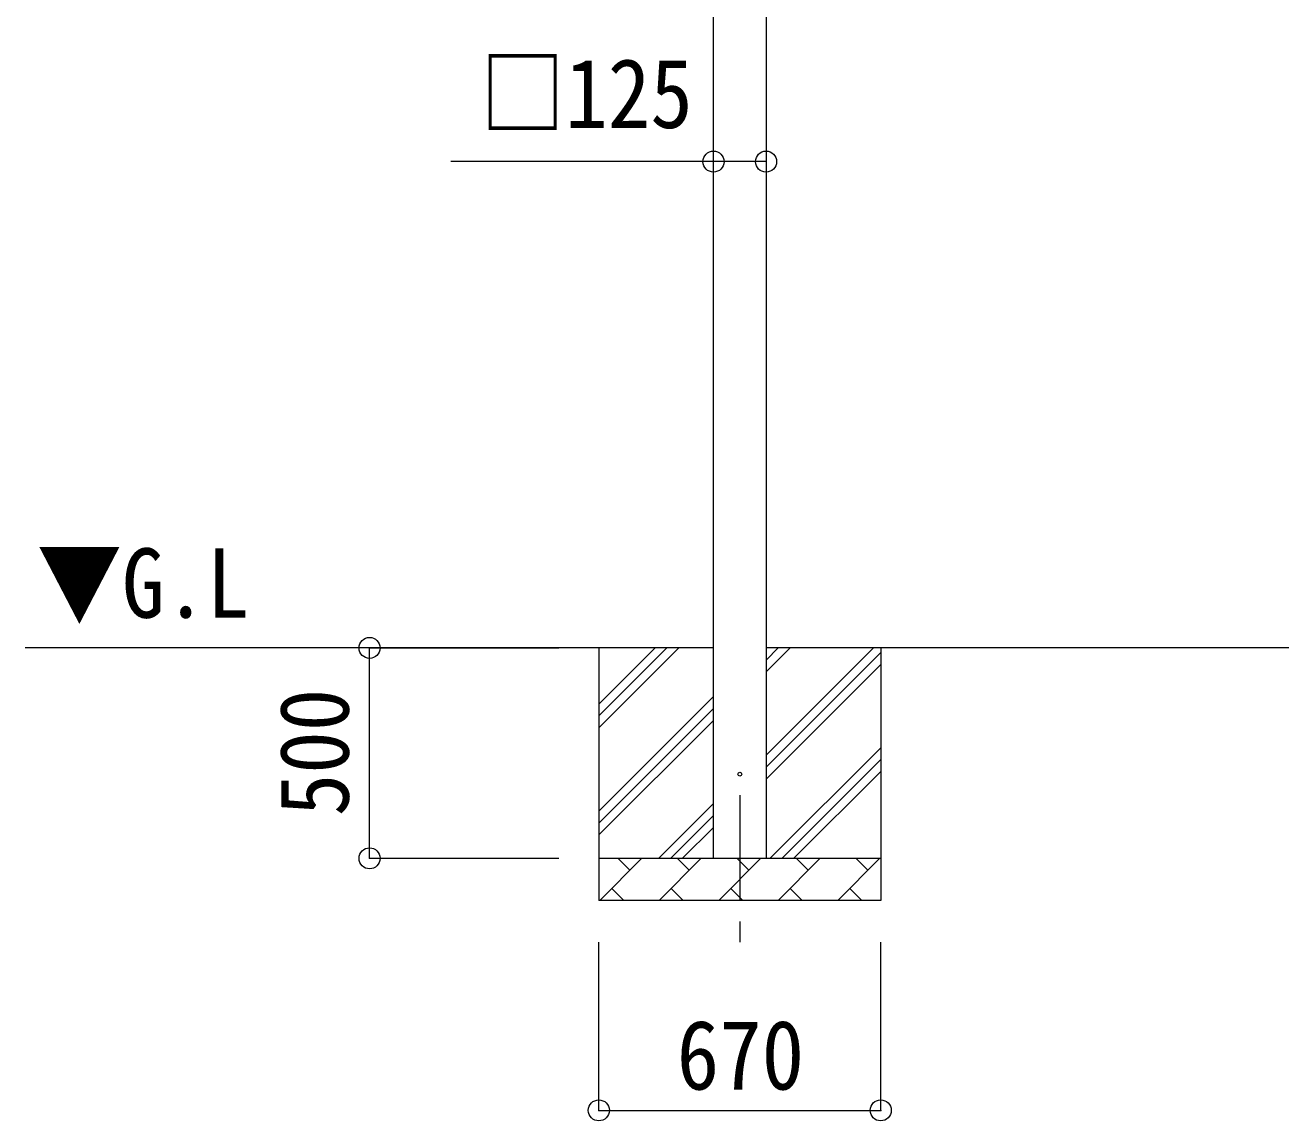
# Model space of a CAD drawing. Units: millimetres at full size, sheet at 1:50. Extents: x -14053 to 14053, y -9700 to 9700.
# Drawn here: x -8584 to -5599, y -5465 to -2861 of the extents above; entities that cross this region are included whole.
import ezdxf
from ezdxf.enums import TextEntityAlignment as Align

# ---------------------------------------------------------------- set-up
doc = ezdxf.new("R2010")
doc.units = ezdxf.units.MM
doc.header["$LTSCALE"] = 50
doc.header["$PDMODE"] = 32
doc.header["$PDSIZE"] = 50
doc.linetypes.add('CHAIN1', pattern=[8, 5, -1, 1, -1])
for name, color, linetype, lineweight in [('0-1_Defpoints', 7, 'CHAIN1', 9), ('0-2_TEXT1', 4, 'Continuous', 9), ('0-3_SHAPE', 7, 'Continuous', 9), ('0-7_PARTS2', 7, 'Continuous', 9), ('0-8_TABLE1', 6, 'Continuous', 9)]:
    doc.layers.add(name, color=color, linetype=linetype, lineweight=lineweight)
doc.styles.add('ＭＳ ゴシック', font='')
doc.styles.get('ＭＳ ゴシック').set_extended_font_data('MS Gothic')

msp = doc.modelspace()

# ---------------------------------------------------------------- linework, layer by layer
at = {"layer": '0-1_Defpoints'}
msp.add_line((-6885.46, -4691.27), (-6885.46, -5040.27), dxfattribs=at)
at = {"layer": '0-2_TEXT1'}
for p, q in [((-6947.96, -4841.27), (-6947.96, -1341.27)), ((-6822.96, -1341.27), (-6822.96, -4841.27))]:
    msp.add_line(p, q, dxfattribs=at)
msp.add_circle((-6885.46, -4641.27), 4.5, dxfattribs=at)
at = {"layer": '0-3_SHAPE'}
for p, q in [((-6947.96, -4341.27), (-8584.16, -4341.27)), ((-7220.46, -4341.27), (-7220.46, -4941.27)), ((-7220.46, -4474.76), (-7086.98, -4341.27)), ((-7220.46, -4531.33), (-7030.41, -4341.27)), ((-7220.46, -4503.04), (-7058.69, -4341.27)), ((-3474.96, -4341.27), (-6822.96, -4341.27)), ((-6822.96, -4398.38), (-6765.85, -4341.27)), ((-6822.96, -4370.1), (-6794.13, -4341.27)), ((-6822.96, -4596.37), (-6567.86, -4341.27)), ((-6822.96, -4624.66), (-6550.46, -4352.16)), ((-6822.96, -4652.94), (-6550.46, -4380.44)), ((-7220.46, -4729.31), (-6947.96, -4456.81)), ((-7220.46, -4757.6), (-6947.96, -4485.1)), ((-7220.46, -4785.88), (-6947.96, -4513.38)), ((-6813.3, -4841.27), (-6550.46, -4578.43)), ((-6785.02, -4841.27), (-6550.46, -4606.72)), ((-6756.73, -4841.27), (-6550.46, -4635)), ((-7077.86, -4841.27), (-6947.96, -4711.37)), ((-7049.58, -4841.27), (-6947.96, -4739.66)), ((-7021.29, -4841.27), (-6947.96, -4767.94)), ((-7220.46, -4841.27), (-6550.46, -4841.27)), ((-7218.3, -4941.27), (-7118.3, -4841.27)), ((-7146.85, -4869.83), (-7175.41, -4841.27)), ((-7076.88, -4941.27), (-6976.88, -4841.27)), ((-7005.43, -4869.83), (-7033.99, -4841.27)), ((-6935.46, -4941.27), (-6835.46, -4841.27)), ((-6864.01, -4869.83), (-6892.56, -4841.27)), ((-6794.04, -4941.27), (-6694.04, -4841.27)), ((-6722.59, -4869.83), (-6751.14, -4841.27)), ((-6652.62, -4941.27), (-6552.62, -4841.27)), ((-6581.17, -4869.83), (-6609.72, -4841.27)), ((-7189.75, -4912.72), (-7161.19, -4941.27)), ((-7048.33, -4912.72), (-7019.77, -4941.27)), ((-6906.9, -4912.72), (-6878.35, -4941.27)), ((-6765.48, -4912.72), (-6736.93, -4941.27)), ((-6624.06, -4912.72), (-6595.51, -4941.27))]:
    msp.add_line(p, q, dxfattribs=at)
msp.add_lwpolyline([(-6550.46, -4341.27), (-6550.46, -4941.27), (-7220.46, -4941.27)], dxfattribs=at)
at = {"layer": '0-8_TABLE1'}
for p, q in [((-7765.46, -4341.27), (-7315.46, -4341.27)), ((-7765.46, -4841.27), (-7765.46, -4341.27)), ((-7765.46, -4841.27), (-7315.46, -4841.27)), ((-7220.46, -5440.27), (-7220.46, -5040.27)), ((-6550.46, -5440.27), (-6550.46, -5040.27)), ((-7220.46, -5440.27), (-6550.46, -5440.27))]:
    msp.add_line(p, q, dxfattribs=at)
msp.add_lwpolyline([(-6822.96, -3185.6), (-6947.96, -3185.6), (-7572.53, -3185.6)], dxfattribs=at)
for p in [(-6947.96, -3185.6), (-6822.96, -3185.6), (-7765.46, -4341.27), (-7765.46, -4841.27), (-7220.46, -5440.27), (-6550.46, -5440.27)]:
    msp.add_point(p, dxfattribs=at)

# ---------------------------------------------------------------- texts
at = {"layer": '0-7_PARTS2', "style": 'ＭＳ ゴシック', "width": 0.9}
msp.add_text('▼G.L', height=165, dxfattribs=at).set_placement((-8556.44, -4319.06), align=Align.BOTTOM_LEFT)
at = {"layer": '0-8_TABLE1', "color": 7, "style": 'ＭＳ ゴシック', "width": 0.9}
for s, p in [('□125', (-7502.78, -3155.24)), ('670', (-7035.46, -5440.27))]:
    msp.add_text(s, height=165, dxfattribs=at).set_placement(p, align=Align.BOTTOM_LEFT)
msp.add_text('500', height=165, rotation=90, dxfattribs=at).set_placement((-7765.46, -4741.27), align=Align.BOTTOM_LEFT)

doc.saveas('drawing.dxf')
